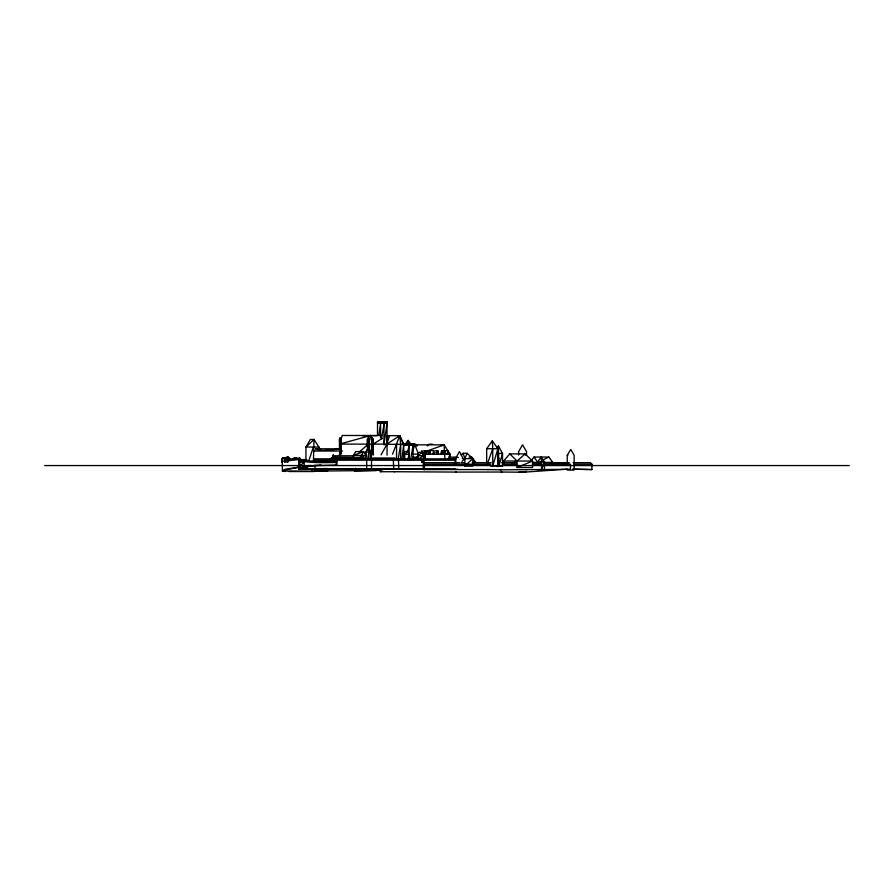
<?xml version="1.0" encoding="UTF-8"?>
<svg xmlns="http://www.w3.org/2000/svg" width="894" height="894" viewBox="0 0 894 894"><rect width="100%" height="100%" fill="white"/><g stroke="black" fill="none" stroke-linecap="round" stroke-linejoin="round"><path stroke-width="1.34" d="M339.675 450.062L340.323 437.635L341.173 439.401L341.173 454.063M368.998 450.062L369.39 439.401L368.429 437.635L367.4 439.401L367.4 450.062M372.742 454.063L373.279 439.401L372.317 437.635L371.278 439.401L373.279 439.401L373.279 454.063M368.071 448.732L368.429 437.635L368.317 439.401M371.736 454.063L372.317 437.635M340.402 454.063L341.173 439.401L339.463 439.401L339.463 448.732M498.226 448.453L498.405 445.938L502.529 453.481L502.529 466.255L498.807 466.255L498.405 445.938L497.187 448.095M313.403 462.232L314.017 439.468L310.33 439.468L305.949 447.045L305.949 459.471M319.605 470.825L319.873 468.434M401.875 459.415L403.73 444.307L399.719 435.657L386.856 435.657M370.451 458.644L371.412 452.073L368.507 447.827L365.612 452.073L365.612 458.644M378.855 435.188L380.598 423.108L380.598 437.881M386.644 441.904L387.046 444.597L383.951 444.597L387.046 423.108L386.398 421.778M381.436 439.222L384.454 421.778L383.291 421.778L383.291 423.164L383.962 421.778L383.951 444.597M407.82 442.608L408.156 440.418L410.659 443.703M410.67 459.672L413.084 444.743M398.165 459.415L400.691 444.307L399.719 435.657L386.566 444.307L389.616 435.657L386.979 436.406M371.133 454.599L373.144 444.106L370.686 435.479L340.86 443.737M367.657 458.644L368.931 452.073L368.507 447.827M497.556 462.846L498.651 457.974L497.545 456.264M454.554 463.919L455.806 458.488L453.292 458.488M407.262 452.465L409.988 443.748L409.988 444.754M318.264 449.637L318.912 447.045L314.017 439.468L305.949 447.045L318.912 447.045L318.912 449.805M421.387 453.012L421.979 450.643L422.773 454.197M433.758 450.643L432.864 454.197L434.54 454.197L433.758 450.643L431.612 450.643M448.095 450.643L447.201 454.197L448.877 454.197L448.095 450.643L445.95 450.643M370.686 435.479L368.362 444.106L359.109 452.118M316.051 468.758L316.051 471.306L282.392 471.015L285.175 469.227L299.803 467.07L299.803 458.03L287.801 459.337M498.807 466.255L502.529 453.481L498.807 453.481L497.41 457.315M339.564 449.637L340.323 441.636M341.072 439.177L342.212 435.479L381.682 435.512M407.765 459.248L409.273 454.32L407.496 451.481L404.099 451.481M287.801 461.963L288.248 457.057L286.661 457.057L284.784 458.477L284.784 461.963L287.801 461.963L289.913 458.477L288.248 457.057L284.784 458.477L289.913 458.477M308.575 461.338L313.403 447.045M448.33 459.069L450.017 454.141L444.106 444.832L413.229 444.832M487.532 463.472L492.739 448.71L492.315 440.898L486.671 448.71L486.671 463.282M392.555 454.197L399.719 435.657L403.552 444.307M378.43 422.337L386.253 422.337L385.761 423.164L385.884 421.778L387.057 421.778L386.543 423.164L386.543 421.778L385.884 423.164L385.761 422.337L385.079 423.164L385.079 422.337M412.76 450.654L414.939 444.832L417.487 445.871M377.503 435.188L377.514 421.778L378.687 421.778L377.514 423.164M467.048 453.258L464.858 458.611L464.858 465.942L472.837 465.942L472.837 458.611L467.048 453.258L463.081 453.258L461.159 455.046M416.693 457.84L418.437 454.141L414.939 444.832M540.468 464.075L541.552 461.818L541.161 457.158L537.763 461.818L538.601 464.075M381.09 454.822L387.057 444.128L386.946 435.512M456.141 457.449L459.427 451.604L462.6 457.449M332.523 458.432L333.272 454.465M336.256 462.455L336.915 461.304C324.366 461.65 312.006 461.84 299.926 459.561L298.808 460.712C311.023 463.058 323.561 462.757 336.256 462.455L336.256 465.014M360.092 457.661L363.612 451.582L365.266 454.431M567.254 463.36L567.254 455.292L570.774 449.447L574.149 455.292L574.149 470.088L567.254 470.088M297.769 459.136L295.959 457.683L295.076 459.136L294.484 457.683L292.729 459.136M382.531 423.175L382.006 422.337L381.57 423.175L381.57 422.337L380.911 423.175L380.833 422.337L380.296 423.175L379.659 422.337L379.659 423.175L380.185 422.337M378.643 422.337L379.201 423.175L379.838 422.337L379.838 423.175M530.88 461.326L533.975 457.046L548.838 457.046L552.704 462.399L550.235 463.36M419.252 455.705L425.242 455.705L425.242 459.661L423.499 462.064L421.599 462.064L425.242 455.705L422.147 452.342L418.805 452.342M366.048 468.925L298.808 469.126L298.697 459.527L299.803 458.03M378.061 421.778L378.687 423.164L379.279 422.337L379.201 423.175M404.714 444.81L408.156 440.418L408.58 443.703M408.301 443.748L406.357 444.754L406.357 443.748L407.183 444.754L407.183 443.748M503.68 463.628L503.68 461.036L509.748 453.884L525.102 453.884L532.567 461.036L532.567 467.506L517.123 467.506L517.123 461.036L509.748 453.884M284.784 461.963L287.801 458.477M427.254 445.994L428.863 444.229L432.551 444.229M407.496 451.481L404.736 454.32L404.736 459.695M462.03 461.36L464.858 458.611L463.081 453.258M298.752 467.182L304.161 462.086L303.323 460.857L299.267 460.857M361.176 459.404L363.4 457.337L361.176 459.404L363.4 457.337L332.512 457.415L330.244 459.404L332.512 457.884L354.002 457.817M464.858 465.942L472.837 458.611L462.343 458.611M403.183 443.748L403.183 444.754L404.289 443.748L404.289 444.754L405.127 443.748L405.127 444.754M525.102 453.884L517.123 461.036L512.24 463.383M282.292 458.756L283.577 457.639L285.13 458.756L282.068 458.756L282.068 462.455L282.068 458.756L283.577 457.639L284.918 458.756L283.711 457.639L282.292 458.756L282.392 471.015M435.747 452.42L437.803 450.643L438.585 454.197L436.909 454.197L437.803 450.643L435.657 450.643M442.899 452.42L444.955 450.643L445.737 454.197L444.061 454.197L444.955 450.643L442.809 450.643M427.745 452.42L429.813 450.643L430.562 454.197L428.964 454.197L429.813 450.643L427.623 450.643M423.924 452.42L426.002 450.643L426.729 454.197L425.175 454.197L426.002 450.643L423.79 450.643M418.951 454.867L422.147 452.342L423.343 455.705L423.343 459.661L421.163 460.622M418.973 458.879L423.343 455.705M421.599 462.064L425.242 459.661L420.616 459.661M382.341 438.384L373.133 444.128L373.133 455.214M339.273 454.565L341.653 453.157M310.296 465.305L303.222 469.238L303.222 466.612M542.736 460.019L548.838 457.046M330.244 458.957L332.512 457.884M517.123 467.506L532.567 461.036L503.68 461.036M331.261 468.679L324.902 471.004L324.902 468.221M422.292 452.744L444.106 444.832L444.966 459.516M441.468 445.614L444.106 444.832M412.078 444.631L414.76 443.871L415.878 446.061M303.323 460.857L298.752 462.086L304.161 462.086L304.161 467.182L297.914 467.182M299.926 469.126L310.833 465.808L321.058 465.014M298.808 469.126L309.547 465.808L336.915 465.014L336.915 461.304M299.803 467.07L283.99 470.255L283.744 471.015L285.432 471.54M417.599 457.382L412.525 458.376L418.582 458.376M472.904 462.801L475.563 462.343L471.909 457.113L469.126 457.113M298.697 459.527L287.846 460.857M384.632 469.149L375.379 470.49L354.46 471.004M323.863 471.004L376.083 470.49L385.605 469.149M339.731 449.19L314.263 451.045L342.536 451.045M563.566 463.573L567.712 463.271M523.18 472.222L567.712 469.126M551.687 463.438L566.617 462.634M285.175 461.08L282.917 461.282M289.019 471.54L313.671 471.529M449.671 458.991L455.214 458.846L424.784 458.846M335.619 459.326L361.176 458.957L332.512 457.415L354.002 457.672M525.862 469.641L570.45 469.305L570.45 464.198L544.636 464.198M500.383 469.819L526.968 469.641M414.827 469.093L455.191 468.903M385.571 469.026L388.644 469.015M455.549 472.077L501.925 472.032M380.229 421.778L381.403 421.778M377.503 423.108L387.057 423.164M362.081 435.657L377.223 435.657M402.557 443.871L414.76 443.871M340.938 444.106L387.057 444.128M386.566 444.307L403.73 444.307L403.73 459.415L403.641 456.678M403.183 444.754L413.14 444.754M486.671 448.71L497.902 448.71L497.902 465.93L490.314 465.93M315.481 448.81L339.709 448.81M412.615 454.141L418.437 454.141L418.437 459.516M422.627 454.141L450.017 454.141L450.017 459.516M409.273 454.32L404.736 454.32L403.563 452.431M525.471 455.024L526.544 455.024L526.544 451.705L522.565 444.787L518.598 451.705L518.598 455.024M363.623 455.381L353.454 455.381L353.454 458.108M567.254 455.292L567.947 455.292M332.523 455.784L354.113 455.784M362.204 455.784L366.249 455.784M449.704 457.113L456.644 457.113M412.816 457.136L417.666 457.136M456.331 457.449L458.309 457.449M294.484 457.683L295.959 457.683M335.831 457.996L353.353 457.996M361.064 457.996L366.261 457.996M372.642 457.996L395.014 457.996M314.353 458.846L422.013 458.846M299.278 459.784L305.726 459.773M313.626 460.209L421.767 460.209M424.549 460.209L455.191 460.209M537.763 461.818L544.457 461.818L544.457 469.708L537.763 469.708M472.904 462.343L475.563 462.343M532.69 462.399L537.842 462.399L533.975 457.046M544.602 462.399L552.704 462.399M488.247 469.573L423.32 469.573L423.32 462.701L459.784 462.701M461.159 462.701L463.919 462.701M472.2 462.701L491.197 462.701M501.724 462.701L516.475 462.701M532.645 462.701L540.792 462.701M543.507 462.701L569.288 462.701M423.32 462.701L424.404 464.198L490.851 464.198M502.618 464.198L516.151 464.198M532.399 464.198L541.92 464.198M44.7 465.562L849.3 465.562M496.74 466.5L498.651 466.5L498.651 457.974M450.017 468.914L312.229 469.037L366.696 468.903L366.696 460.209M305.949 469.126L419.8 469.126M345.229 469.339L302.675 469.238L302.675 466.612M360.807 469.249L363.88 469.249M376.061 469.417L372.239 469.294M378.62 469.283L419.141 469.272M453.292 469.339L457.672 469.339M316.431 470.825L320.533 470.825M314.174 470.926L322.823 470.926M319.035 471.183L327.226 471.183L327.226 468.4M379.905 471.719L394.857 471.719M519.068 471.954L525.907 471.954M299.926 459.561L306.81 459.572M573.076 462.645L590.543 462.679L591.917 464.187L591.917 469.562L573.088 469.227M574.116 464.142L591.917 464.187M375.346 469.015L393.103 469.071M394.153 471.719L456.309 472.077M501.176 472.032L523.538 472.222M394.567 469.071L392.824 469.015M332.657 469.126L338.636 469.216L333.875 469.126M487.252 469.573L501.266 469.819M573.076 469.115L591.917 469.562M315.481 448.9L320.834 449.291M372.44 468.624L376.083 470.49M405.597 444.754L404.758 443.748L404.758 444.754L405.865 443.748L405.865 444.754L406.714 443.748L406.714 444.754M385.582 422.337L386.253 423.164L386.253 422.337M384.666 422.337L385.325 423.164L385.325 422.337L384.822 423.164L384.174 422.337M492.315 440.898L497.902 448.71L492.739 465.93L492.739 448.71M541.161 457.158L544.457 461.818L541.552 469.708L541.552 461.818M449.414 456.812L450.71 458.778M380.911 422.337L381.436 423.175M383.291 421.778L383.794 423.164L383.794 421.778L384.454 423.164L384.454 421.778M393.282 458.846L393.706 468.903M398.411 458.846L398.825 468.903M340.804 439.401L340.323 437.635L339.463 439.401L339.955 448.732M339.564 444.106L340.1 446.721M366.182 456.018L365.612 452.073L371.412 452.073L371.412 458.644M371.479 444.731L371.58 447.402M367.691 447.402L367.4 439.401L369.39 439.401L369.39 450.062M455.806 458.488L455.806 463.919M424.404 464.198L424.404 469.573M413.084 459.672L413.14 443.748L412.324 444.754L412.324 443.748M412.056 444.754L412.056 443.748L411.24 444.754L411.24 443.748M411.028 444.754L411.028 443.748L410.201 444.754L410.201 443.748M409.273 459.695L409.161 443.748L408.033 444.754L408.033 443.748M405.34 443.748L405.34 444.754M400.691 444.307L400.691 459.415M396.556 444.307L396.556 459.415M387.057 421.778L387.057 455.214M383.18 423.175L383.18 422.337L382.666 423.175L382.006 422.337M380.889 469.026L380.889 471.719M379.067 422.337L379.067 423.164M378.687 421.778L378.643 423.175M372.351 439.401L372.351 454.063M371.524 460.209L371.524 468.903M368.931 452.073L368.931 458.644M368.473 439.401L368.362 449.637M361.422 455.381L361.422 458.108M355.421 468.221L355.421 471.004M339.843 439.401L339.843 454.063M322.779 468.4L322.779 471.183M315.023 465.305L315.023 469.238M314.744 468.914L314.744 471.529M311.838 468.758L311.838 471.306M441.625 450.643L440.731 454.197L442.407 454.197L441.625 450.643M355.656 451.582L353.454 455.381L363.612 451.582L355.656 451.582"/></g></svg>
